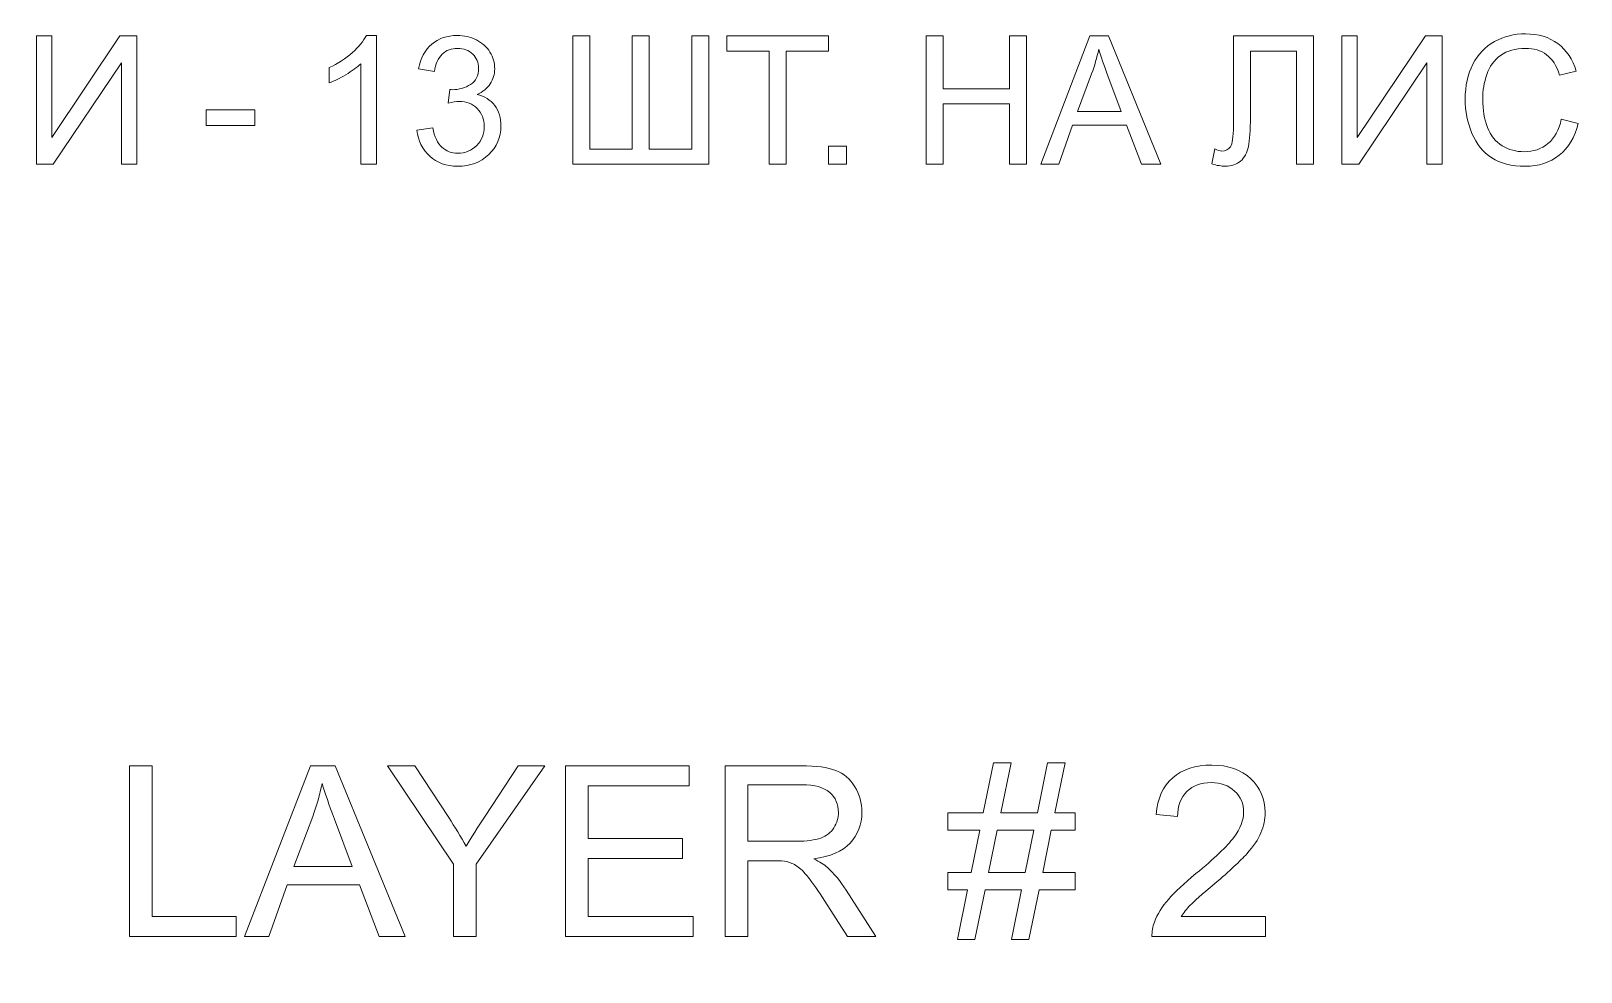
# Model space of a CAD drawing. Header units: millimetres. Extents: x -712 to 738, y -887 to 928.
# Drawn here: x -183.1 to -109.8, y 460.4 to 505 of the extents above; entities that cross this region are included whole.
import ezdxf

# ---------------------------------------------------------------- set-up
doc = ezdxf.new("R2010")
doc.units = ezdxf.units.MM
doc.header["$MEASUREMENT"] = 0
doc.layers.add('layer 1', color=7, linetype='Continuous')

msp = doc.modelspace()

# ---------------------------------------------------------------- linework, layer by layer
at = {"layer": 'layer 1', "lineweight": 9}
msp.add_open_spline([(-681.7377, -887.4186), (-681.7377, -887.4186), (706.7376, -887.4186), (706.7376, -887.4186), (706.7376, -887.4186), (723.657, -887.4186), (737.5, -873.5754), (737.5, -856.6561), (737.5, -856.6561), (737.5, -856.6561), (737.5, 556.8187), (737.5, 556.8187), (737.5, 556.8187), (737.5, 573.7381), (723.657, 587.5812), (706.7376, 587.5812), (706.7376, 587.5812), (706.7376, 587.5812), (-681.7377, 587.5812), (-681.7377, 587.5812), (-681.7377, 587.5812), (-698.657, 587.5812), (-712.5, 573.7381), (-712.5, 556.8187), (-712.5, 556.8187), (-712.5, 556.8187), (-712.5, -856.6561), (-712.5, -856.6561), (-712.5, -856.6561), (-712.5, -873.5754), (-698.657, -887.4186), (-681.7377, -887.4186)], degree=3, knots=[0, 0, 0, 0, 0.1111111, 0.1111111, 0.1111111, 0.1111111, 0.2222222, 0.2222222, 0.2222222, 0.2222222, 0.3333333, 0.3333333, 0.3333333, 0.3333333, 0.4444444, 0.4444444, 0.4444444, 0.4444444, 0.5555556, 0.5555556, 0.5555556, 0.5555556, 0.6666667, 0.6666667, 0.6666667, 0.6666667, 0.7777778, 0.7777778, 0.7777778, 0.7777778, 1, 1, 1, 1], dxfattribs=at)
at = {"layer": 'layer 1', "color": 250, "lineweight": 9}
for points, knots in [([(-182.8722, 504.7355), (-182.8722, 504.7355), (-182.1441, 504.7355), (-182.1441, 504.7355), (-182.1441, 504.7355), (-182.1441, 504.7355), (-182.1441, 499.9352), (-182.1441, 499.9352), (-182.1441, 499.9352), (-182.1441, 499.9352), (-178.917, 504.7355), (-178.917, 504.7355), (-178.917, 504.7355), (-178.917, 504.7355), (-178.1226, 504.7355), (-178.1226, 504.7355), (-178.1226, 504.7355), (-178.1226, 504.7355), (-178.1226, 498.6737), (-178.1226, 498.6737), (-178.1226, 498.6737), (-178.1226, 498.6737), (-178.8507, 498.6737), (-178.8507, 498.6737), (-178.8507, 498.6737), (-178.8507, 498.6737), (-178.8507, 503.4613), (-178.8507, 503.4613), (-178.8507, 503.4613), (-178.8507, 503.4613), (-182.0693, 498.6737), (-182.0693, 498.6737), (-182.0693, 498.6737), (-182.0693, 498.6737), (-182.8722, 498.6737), (-182.8722, 498.6737), (-182.8722, 498.6737), (-182.8722, 498.6737), (-182.8722, 504.7355), (-182.8722, 504.7355)], [0, 0, 0, 0, 0.0909091, 0.0909091, 0.0909091, 0.0909091, 0.1818182, 0.1818182, 0.1818182, 0.1818182, 0.2727273, 0.2727273, 0.2727273, 0.2727273, 0.3636364, 0.3636364, 0.3636364, 0.3636364, 0.4545455, 0.4545455, 0.4545455, 0.4545455, 0.5454545, 0.5454545, 0.5454545, 0.5454545, 0.6363636, 0.6363636, 0.6363636, 0.6363636, 0.7272727, 0.7272727, 0.7272727, 0.7272727, 0.8181818, 0.8181818, 0.8181818, 0.8181818, 1, 1, 1, 1]), ([(-166.7822, 498.6737), (-166.7822, 498.6737), (-167.5272, 498.6737), (-167.5272, 498.6737), (-167.5272, 498.6737), (-167.5272, 498.6737), (-167.5272, 503.4176), (-167.5272, 503.4176), (-167.5272, 503.4176), (-167.7064, 503.2454), (-167.942, 503.0747), (-168.2327, 502.904), (-168.2327, 502.904), (-168.5234, 502.7332), (-168.7858, 502.6048), (-169.0173, 502.5202), (-169.0173, 502.5202), (-169.0173, 502.5202), (-169.0173, 503.2398), (-169.0173, 503.2398), (-169.0173, 503.2398), (-168.601, 503.4345), (-168.2369, 503.6716), (-167.9251, 503.951), (-167.9251, 503.951), (-167.6133, 504.2289), (-167.3917, 504.4984), (-167.2619, 504.7609), (-167.2619, 504.7609), (-167.2619, 504.7609), (-166.7822, 504.7609), (-166.7822, 504.7609), (-166.7822, 504.7609), (-166.7822, 504.7609), (-166.7822, 498.6737), (-166.7822, 498.6737)], [0, 0, 0, 0, 0.1, 0.1, 0.1, 0.1, 0.2, 0.2, 0.2, 0.2, 0.3, 0.3, 0.3, 0.3, 0.4, 0.4, 0.4, 0.4, 0.5, 0.5, 0.5, 0.5, 0.6, 0.6, 0.6, 0.6, 0.7, 0.7, 0.7, 0.7, 0.8, 0.8, 0.8, 0.8, 1, 1, 1, 1]), ([(-164.8674, 500.2823), (-164.8674, 500.2823), (-164.1224, 500.3839), (-164.1224, 500.3839), (-164.1224, 500.3839), (-164.0363, 499.9606), (-163.8924, 499.6558), (-163.6878, 499.4695), (-163.6878, 499.4695), (-163.4832, 499.2833), (-163.232, 499.1901), (-162.9343, 499.1901), (-162.9343, 499.1901), (-162.5815, 499.1901), (-162.2838, 499.3115), (-162.0439, 499.5542), (-162.0439, 499.5542), (-161.8041, 499.7969), (-161.6841, 500.0974), (-161.6841, 500.4558), (-161.6841, 500.4558), (-161.6841, 500.7973), (-161.7956, 501.0795), (-162.02, 501.3025), (-162.02, 501.3025), (-162.2429, 501.524), (-162.5265, 501.6355), (-162.8722, 501.6355), (-162.8722, 501.6355), (-163.0133, 501.6355), (-163.1883, 501.6072), (-163.3985, 501.5522), (-163.3985, 501.5522), (-163.3985, 501.5522), (-163.3153, 502.2041), (-163.3153, 502.2041), (-163.3153, 502.2041), (-163.2659, 502.1985), (-163.225, 502.1956), (-163.1953, 502.1956), (-163.1953, 502.1956), (-162.8765, 502.1956), (-162.5914, 502.2789), (-162.336, 502.444), (-162.336, 502.444), (-162.082, 502.6091), (-161.955, 502.8631), (-161.955, 503.2059), (-161.955, 503.2059), (-161.955, 503.4783), (-162.0482, 503.704), (-162.233, 503.8832), (-162.233, 503.8832), (-162.4179, 504.0624), (-162.6563, 504.1513), (-162.9484, 504.1513), (-162.9484, 504.1513), (-163.2391, 504.1513), (-163.4804, 504.0596), (-163.6737, 503.8762), (-163.6737, 503.8762), (-163.867, 503.6927), (-163.9912, 503.4176), (-164.0462, 503.0507), (-164.0462, 503.0507), (-164.0462, 503.0507), (-164.7912, 503.1862), (-164.7912, 503.1862), (-164.7912, 503.1862), (-164.6995, 503.6857), (-164.4935, 504.0737), (-164.1704, 504.3489), (-164.1704, 504.3489), (-163.8487, 504.624), (-163.4465, 504.7609), (-162.9668, 504.7609), (-162.9668, 504.7609), (-162.6366, 504.7609), (-162.3318, 504.6903), (-162.0538, 504.5478), (-162.0538, 504.5478), (-161.7744, 504.4067), (-161.5614, 504.2134), (-161.4146, 503.9693), (-161.4146, 503.9693), (-161.2665, 503.7238), (-161.1931, 503.4642), (-161.1931, 503.189), (-161.1931, 503.189), (-161.1931, 502.928), (-161.2636, 502.6909), (-161.4033, 502.4764), (-161.4033, 502.4764), (-161.5444, 502.262), (-161.7533, 502.0912), (-162.0284, 501.9642), (-162.0284, 501.9642), (-161.67, 501.8824), (-161.392, 501.7102), (-161.1931, 501.4492), (-161.1931, 501.4492), (-160.9955, 501.1896), (-160.8968, 500.8622), (-160.8968, 500.4714), (-160.8968, 500.4714), (-160.8968, 499.9422), (-161.0901, 499.4921), (-161.4753, 499.1238), (-161.4753, 499.1238), (-161.8619, 498.7555), (-162.3501, 498.5721), (-162.9399, 498.5721), (-162.9399, 498.5721), (-163.4719, 498.5721), (-163.9136, 498.7316), (-164.2649, 499.049), (-164.2649, 499.049), (-164.6177, 499.3665), (-164.818, 499.7771), (-164.8674, 500.2823)], [0, 0, 0, 0, 0.0322581, 0.0322581, 0.0322581, 0.0322581, 0.0645161, 0.0645161, 0.0645161, 0.0645161, 0.0967742, 0.0967742, 0.0967742, 0.0967742, 0.1290323, 0.1290323, 0.1290323, 0.1290323, 0.1612903, 0.1612903, 0.1612903, 0.1612903, 0.1935484, 0.1935484, 0.1935484, 0.1935484, 0.2258065, 0.2258065, 0.2258065, 0.2258065, 0.2580645, 0.2580645, 0.2580645, 0.2580645, 0.2903226, 0.2903226, 0.2903226, 0.2903226, 0.3225806, 0.3225806, 0.3225806, 0.3225806, 0.3548387, 0.3548387, 0.3548387, 0.3548387, 0.3870968, 0.3870968, 0.3870968, 0.3870968, 0.4193548, 0.4193548, 0.4193548, 0.4193548, 0.4516129, 0.4516129, 0.4516129, 0.4516129, 0.483871, 0.483871, 0.483871, 0.483871, 0.516129, 0.516129, 0.516129, 0.516129, 0.5483871, 0.5483871, 0.5483871, 0.5483871, 0.5806452, 0.5806452, 0.5806452, 0.5806452, 0.6129032, 0.6129032, 0.6129032, 0.6129032, 0.6451613, 0.6451613, 0.6451613, 0.6451613, 0.6774194, 0.6774194, 0.6774194, 0.6774194, 0.7096774, 0.7096774, 0.7096774, 0.7096774, 0.7419355, 0.7419355, 0.7419355, 0.7419355, 0.7741935, 0.7741935, 0.7741935, 0.7741935, 0.8064516, 0.8064516, 0.8064516, 0.8064516, 0.8387097, 0.8387097, 0.8387097, 0.8387097, 0.8709677, 0.8709677, 0.8709677, 0.8709677, 0.9032258, 0.9032258, 0.9032258, 0.9032258, 0.9354839, 0.9354839, 0.9354839, 0.9354839, 1, 1, 1, 1]), ([(-157.4934, 504.7355), (-157.4934, 504.7355), (-156.6891, 504.7355), (-156.6891, 504.7355), (-156.6891, 504.7355), (-156.6891, 504.7355), (-156.6891, 499.3849), (-156.6891, 499.3849), (-156.6891, 499.3849), (-156.6891, 499.3849), (-154.6826, 499.3849), (-154.6826, 499.3849), (-154.6826, 499.3849), (-154.6826, 499.3849), (-154.6826, 504.7355), (-154.6826, 504.7355), (-154.6826, 504.7355), (-154.6826, 504.7355), (-153.8783, 504.7355), (-153.8783, 504.7355), (-153.8783, 504.7355), (-153.8783, 504.7355), (-153.8783, 499.3849), (-153.8783, 499.3849), (-153.8783, 499.3849), (-153.8783, 499.3849), (-151.8718, 499.3849), (-151.8718, 499.3849), (-151.8718, 499.3849), (-151.8718, 499.3849), (-151.8718, 504.7355), (-151.8718, 504.7355), (-151.8718, 504.7355), (-151.8718, 504.7355), (-151.0675, 504.7355), (-151.0675, 504.7355), (-151.0675, 504.7355), (-151.0675, 504.7355), (-151.0675, 498.6737), (-151.0675, 498.6737), (-151.0675, 498.6737), (-151.0675, 498.6737), (-157.4934, 498.6737), (-157.4934, 498.6737), (-157.4934, 498.6737), (-157.4934, 498.6737), (-157.4934, 504.7355), (-157.4934, 504.7355)], [0, 0, 0, 0, 0.0769231, 0.0769231, 0.0769231, 0.0769231, 0.1538462, 0.1538462, 0.1538462, 0.1538462, 0.2307692, 0.2307692, 0.2307692, 0.2307692, 0.3076923, 0.3076923, 0.3076923, 0.3076923, 0.3846154, 0.3846154, 0.3846154, 0.3846154, 0.4615385, 0.4615385, 0.4615385, 0.4615385, 0.5384615, 0.5384615, 0.5384615, 0.5384615, 0.6153846, 0.6153846, 0.6153846, 0.6153846, 0.6923077, 0.6923077, 0.6923077, 0.6923077, 0.7692308, 0.7692308, 0.7692308, 0.7692308, 0.8461538, 0.8461538, 0.8461538, 0.8461538, 1, 1, 1, 1]), ([(-148.2102, 498.6737), (-148.2102, 498.6737), (-148.2102, 504.0243), (-148.2102, 504.0243), (-148.2102, 504.0243), (-148.2102, 504.0243), (-150.2082, 504.0243), (-150.2082, 504.0243), (-150.2082, 504.0243), (-150.2082, 504.0243), (-150.2082, 504.7355), (-150.2082, 504.7355), (-150.2082, 504.7355), (-150.2082, 504.7355), (-145.4078, 504.7355), (-145.4078, 504.7355), (-145.4078, 504.7355), (-145.4078, 504.7355), (-145.4078, 504.0243), (-145.4078, 504.0243), (-145.4078, 504.0243), (-145.4078, 504.0243), (-147.4059, 504.0243), (-147.4059, 504.0243), (-147.4059, 504.0243), (-147.4059, 504.0243), (-147.4059, 498.6737), (-147.4059, 498.6737), (-147.4059, 498.6737), (-147.4059, 498.6737), (-148.2102, 498.6737), (-148.2102, 498.6737)], [0, 0, 0, 0, 0.1111111, 0.1111111, 0.1111111, 0.1111111, 0.2222222, 0.2222222, 0.2222222, 0.2222222, 0.3333333, 0.3333333, 0.3333333, 0.3333333, 0.4444444, 0.4444444, 0.4444444, 0.4444444, 0.5555556, 0.5555556, 0.5555556, 0.5555556, 0.6666667, 0.6666667, 0.6666667, 0.6666667, 0.7777778, 0.7777778, 0.7777778, 0.7777778, 1, 1, 1, 1]), ([(-140.7796, 498.6737), (-140.7796, 498.6737), (-140.7796, 504.7355), (-140.7796, 504.7355), (-140.7796, 504.7355), (-140.7796, 504.7355), (-139.9753, 504.7355), (-139.9753, 504.7355), (-139.9753, 504.7355), (-139.9753, 504.7355), (-139.9753, 502.238), (-139.9753, 502.238), (-139.9753, 502.238), (-139.9753, 502.238), (-136.8429, 502.238), (-136.8429, 502.238), (-136.8429, 502.238), (-136.8429, 502.238), (-136.8429, 504.7355), (-136.8429, 504.7355), (-136.8429, 504.7355), (-136.8429, 504.7355), (-136.0386, 504.7355), (-136.0386, 504.7355), (-136.0386, 504.7355), (-136.0386, 504.7355), (-136.0386, 498.6737), (-136.0386, 498.6737), (-136.0386, 498.6737), (-136.0386, 498.6737), (-136.8429, 498.6737), (-136.8429, 498.6737), (-136.8429, 498.6737), (-136.8429, 498.6737), (-136.8429, 501.5268), (-136.8429, 501.5268), (-136.8429, 501.5268), (-136.8429, 501.5268), (-139.9753, 501.5268), (-139.9753, 501.5268), (-139.9753, 501.5268), (-139.9753, 501.5268), (-139.9753, 498.6737), (-139.9753, 498.6737), (-139.9753, 498.6737), (-139.9753, 498.6737), (-140.7796, 498.6737), (-140.7796, 498.6737)], [0, 0, 0, 0, 0.0769231, 0.0769231, 0.0769231, 0.0769231, 0.1538462, 0.1538462, 0.1538462, 0.1538462, 0.2307692, 0.2307692, 0.2307692, 0.2307692, 0.3076923, 0.3076923, 0.3076923, 0.3076923, 0.3846154, 0.3846154, 0.3846154, 0.3846154, 0.4615385, 0.4615385, 0.4615385, 0.4615385, 0.5384615, 0.5384615, 0.5384615, 0.5384615, 0.6153846, 0.6153846, 0.6153846, 0.6153846, 0.6923077, 0.6923077, 0.6923077, 0.6923077, 0.7692308, 0.7692308, 0.7692308, 0.7692308, 0.8461538, 0.8461538, 0.8461538, 0.8461538, 1, 1, 1, 1]), ([(-135.3641, 498.6737), (-135.3641, 498.6737), (-133.0387, 504.7355), (-133.0387, 504.7355), (-133.0387, 504.7355), (-133.0387, 504.7355), (-132.1568, 504.7355), (-132.1568, 504.7355), (-132.1568, 504.7355), (-132.1568, 504.7355), (-129.6889, 498.6737), (-129.6889, 498.6737), (-129.6889, 498.6737), (-129.6889, 498.6737), (-130.6019, 498.6737), (-130.6019, 498.6737), (-130.6019, 498.6737), (-130.6019, 498.6737), (-131.3031, 500.5109), (-131.3031, 500.5109), (-131.3031, 500.5109), (-131.3031, 500.5109), (-133.8557, 500.5109), (-133.8557, 500.5109), (-133.8557, 500.5109), (-133.8557, 500.5109), (-134.5132, 498.6737), (-134.5132, 498.6737), (-134.5132, 498.6737), (-134.5132, 498.6737), (-135.3641, 498.6737), (-135.3641, 498.6737)], [0, 0, 0, 0, 0.1111111, 0.1111111, 0.1111111, 0.1111111, 0.2222222, 0.2222222, 0.2222222, 0.2222222, 0.3333333, 0.3333333, 0.3333333, 0.3333333, 0.4444444, 0.4444444, 0.4444444, 0.4444444, 0.5555556, 0.5555556, 0.5555556, 0.5555556, 0.6666667, 0.6666667, 0.6666667, 0.6666667, 0.7777778, 0.7777778, 0.7777778, 0.7777778, 1, 1, 1, 1]), ([(-126.2516, 504.7355), (-126.2516, 504.7355), (-122.4672, 504.7355), (-122.4672, 504.7355), (-122.4672, 504.7355), (-122.4672, 504.7355), (-122.4672, 498.6737), (-122.4672, 498.6737), (-122.4672, 498.6737), (-122.4672, 498.6737), (-123.2715, 498.6737), (-123.2715, 498.6737), (-123.2715, 498.6737), (-123.2715, 498.6737), (-123.2715, 504.0243), (-123.2715, 504.0243), (-123.2715, 504.0243), (-123.2715, 504.0243), (-125.4473, 504.0243), (-125.4473, 504.0243), (-125.4473, 504.0243), (-125.4473, 504.0243), (-125.4473, 500.9017), (-125.4473, 500.9017), (-125.4473, 500.9017), (-125.4473, 500.2668), (-125.4769, 499.8025), (-125.5362, 499.5076), (-125.5362, 499.5076), (-125.5955, 499.2113), (-125.721, 498.9827), (-125.9115, 498.8176), (-125.9115, 498.8176), (-126.102, 498.6539), (-126.3447, 498.5721), (-126.6368, 498.5721), (-126.6368, 498.5721), (-126.8146, 498.5721), (-127.0277, 498.6088), (-127.276, 498.6822), (-127.276, 498.6822), (-127.276, 498.6822), (-127.1321, 499.3933), (-127.1321, 499.3933), (-127.1321, 499.3933), (-127.0009, 499.3256), (-126.888, 499.2917), (-126.7948, 499.2917), (-126.7948, 499.2917), (-126.6142, 499.2917), (-126.4774, 499.3595), (-126.3871, 499.4963), (-126.3871, 499.4963), (-126.2967, 499.6332), (-126.2516, 499.9549), (-126.2516, 500.4629), (-126.2516, 500.4629), (-126.2516, 500.4629), (-126.2516, 504.7355), (-126.2516, 504.7355)], [0, 0, 0, 0, 0.0625, 0.0625, 0.0625, 0.0625, 0.125, 0.125, 0.125, 0.125, 0.1875, 0.1875, 0.1875, 0.1875, 0.25, 0.25, 0.25, 0.25, 0.3125, 0.3125, 0.3125, 0.3125, 0.375, 0.375, 0.375, 0.375, 0.4375, 0.4375, 0.4375, 0.4375, 0.5, 0.5, 0.5, 0.5, 0.5625, 0.5625, 0.5625, 0.5625, 0.625, 0.625, 0.625, 0.625, 0.6875, 0.6875, 0.6875, 0.6875, 0.75, 0.75, 0.75, 0.75, 0.8125, 0.8125, 0.8125, 0.8125, 0.875, 0.875, 0.875, 0.875, 1, 1, 1, 1]), ([(-121.1268, 504.7355), (-121.1268, 504.7355), (-120.3987, 504.7355), (-120.3987, 504.7355), (-120.3987, 504.7355), (-120.3987, 504.7355), (-120.3987, 499.9352), (-120.3987, 499.9352), (-120.3987, 499.9352), (-120.3987, 499.9352), (-117.1716, 504.7355), (-117.1716, 504.7355), (-117.1716, 504.7355), (-117.1716, 504.7355), (-116.3772, 504.7355), (-116.3772, 504.7355), (-116.3772, 504.7355), (-116.3772, 504.7355), (-116.3772, 498.6737), (-116.3772, 498.6737), (-116.3772, 498.6737), (-116.3772, 498.6737), (-117.1053, 498.6737), (-117.1053, 498.6737), (-117.1053, 498.6737), (-117.1053, 498.6737), (-117.1053, 503.4613), (-117.1053, 503.4613), (-117.1053, 503.4613), (-117.1053, 503.4613), (-120.3239, 498.6737), (-120.3239, 498.6737), (-120.3239, 498.6737), (-120.3239, 498.6737), (-121.1268, 498.6737), (-121.1268, 498.6737), (-121.1268, 498.6737), (-121.1268, 498.6737), (-121.1268, 504.7355), (-121.1268, 504.7355)], [0, 0, 0, 0, 0.0909091, 0.0909091, 0.0909091, 0.0909091, 0.1818182, 0.1818182, 0.1818182, 0.1818182, 0.2727273, 0.2727273, 0.2727273, 0.2727273, 0.3636364, 0.3636364, 0.3636364, 0.3636364, 0.4545455, 0.4545455, 0.4545455, 0.4545455, 0.5454545, 0.5454545, 0.5454545, 0.5454545, 0.6363636, 0.6363636, 0.6363636, 0.6363636, 0.7272727, 0.7272727, 0.7272727, 0.7272727, 0.8181818, 0.8181818, 0.8181818, 0.8181818, 1, 1, 1, 1]), ([(-110.7401, 500.8001), (-110.7401, 500.8001), (-109.9359, 500.5969), (-109.9359, 500.5969), (-109.9359, 500.5969), (-110.1038, 499.938), (-110.4057, 499.4371), (-110.8417, 499.0914), (-110.8417, 499.0914), (-111.2777, 498.7457), (-111.8111, 498.5721), (-112.4418, 498.5721), (-112.4418, 498.5721), (-113.0937, 498.5721), (-113.6243, 498.7047), (-114.0335, 498.9714), (-114.0335, 498.9714), (-114.4427, 499.2367), (-114.7531, 499.6219), (-114.9662, 500.1257), (-114.9662, 500.1257), (-115.1793, 500.6308), (-115.2865, 501.1712), (-115.2865, 501.7498), (-115.2865, 501.7498), (-115.2865, 502.3805), (-115.1666, 502.9308), (-114.9253, 503.4007), (-114.9253, 503.4007), (-114.684, 503.8705), (-114.3411, 504.2275), (-113.8966, 504.4716), (-113.8966, 504.4716), (-113.4521, 504.7157), (-112.9625, 504.8371), (-112.4291, 504.8371), (-112.4291, 504.8371), (-111.8224, 504.8371), (-111.313, 504.6833), (-110.901, 504.3743), (-110.901, 504.3743), (-110.4876, 504.0653), (-110.1997, 503.6321), (-110.0374, 503.0733), (-110.0374, 503.0733), (-110.0374, 503.0733), (-110.8248, 502.887), (-110.8248, 502.887), (-110.8248, 502.887), (-110.9645, 503.3273), (-111.1691, 503.649), (-111.4358, 503.8494), (-111.4358, 503.8494), (-111.7025, 504.0511), (-112.0383, 504.1513), (-112.4433, 504.1513), (-112.4433, 504.1513), (-112.9075, 504.1513), (-113.2969, 504.0399), (-113.6088, 503.8169), (-113.6088, 503.8169), (-113.9206, 503.594), (-114.1407, 503.2934), (-114.2663, 502.9181), (-114.2663, 502.9181), (-114.3933, 502.5413), (-114.4568, 502.1533), (-114.4568, 501.754), (-114.4568, 501.754), (-114.4568, 501.239), (-114.382, 500.7888), (-114.2324, 500.405), (-114.2324, 500.405), (-114.0829, 500.0198), (-113.8501, 499.7334), (-113.534, 499.5429), (-113.534, 499.5429), (-113.2179, 499.3524), (-112.8764, 499.2579), (-112.5082, 499.2579), (-112.5082, 499.2579), (-112.0595, 499.2579), (-111.6813, 499.3877), (-111.3709, 499.6459), (-111.3709, 499.6459), (-111.0604, 499.9055), (-110.8502, 500.2893), (-110.7401, 500.8001)], [0, 0, 0, 0, 0.0434783, 0.0434783, 0.0434783, 0.0434783, 0.0869565, 0.0869565, 0.0869565, 0.0869565, 0.1304348, 0.1304348, 0.1304348, 0.1304348, 0.173913, 0.173913, 0.173913, 0.173913, 0.2173913, 0.2173913, 0.2173913, 0.2173913, 0.2608696, 0.2608696, 0.2608696, 0.2608696, 0.3043478, 0.3043478, 0.3043478, 0.3043478, 0.3478261, 0.3478261, 0.3478261, 0.3478261, 0.3913043, 0.3913043, 0.3913043, 0.3913043, 0.4347826, 0.4347826, 0.4347826, 0.4347826, 0.4782609, 0.4782609, 0.4782609, 0.4782609, 0.5217391, 0.5217391, 0.5217391, 0.5217391, 0.5652174, 0.5652174, 0.5652174, 0.5652174, 0.6086957, 0.6086957, 0.6086957, 0.6086957, 0.6521739, 0.6521739, 0.6521739, 0.6521739, 0.6956522, 0.6956522, 0.6956522, 0.6956522, 0.7391304, 0.7391304, 0.7391304, 0.7391304, 0.7826087, 0.7826087, 0.7826087, 0.7826087, 0.826087, 0.826087, 0.826087, 0.826087, 0.8695652, 0.8695652, 0.8695652, 0.8695652, 0.9130435, 0.9130435, 0.9130435, 0.9130435, 1, 1, 1, 1]), ([(-133.6201, 501.1628), (-133.6201, 501.1628), (-131.5543, 501.1628), (-131.5543, 501.1628), (-131.5543, 501.1628), (-131.5543, 501.1628), (-132.1865, 502.8433), (-132.1865, 502.8433), (-132.1865, 502.8433), (-132.3769, 503.3541), (-132.5209, 503.776), (-132.6211, 504.109), (-132.6211, 504.109), (-132.7043, 503.7139), (-132.8158, 503.3259), (-132.9555, 502.9421), (-132.9555, 502.9421), (-132.9555, 502.9421), (-133.6201, 501.1628), (-133.6201, 501.1628)], [0, 0, 0, 0, 0.1666667, 0.1666667, 0.1666667, 0.1666667, 0.3333333, 0.3333333, 0.3333333, 0.3333333, 0.5, 0.5, 0.5, 0.5, 0.6666667, 0.6666667, 0.6666667, 0.6666667, 1, 1, 1, 1]), ([(-174.8405, 500.4939), (-174.8405, 500.4939), (-174.8405, 501.239), (-174.8405, 501.239), (-174.8405, 501.239), (-174.8405, 501.239), (-172.5377, 501.239), (-172.5377, 501.239), (-172.5377, 501.239), (-172.5377, 501.239), (-172.5377, 500.4939), (-172.5377, 500.4939), (-172.5377, 500.4939), (-172.5377, 500.4939), (-174.8405, 500.4939), (-174.8405, 500.4939)], [0, 0, 0, 0, 0.2, 0.2, 0.2, 0.2, 0.4, 0.4, 0.4, 0.4, 0.6, 0.6, 0.6, 0.6, 1, 1, 1, 1]), ([(-145.3994, 498.6737), (-145.3994, 498.6737), (-145.3994, 499.5203), (-145.3994, 499.5203), (-145.3994, 499.5203), (-145.3994, 499.5203), (-144.5528, 499.5203), (-144.5528, 499.5203), (-144.5528, 499.5203), (-144.5528, 499.5203), (-144.5528, 498.6737), (-144.5528, 498.6737), (-144.5528, 498.6737), (-144.5528, 498.6737), (-145.3994, 498.6737), (-145.3994, 498.6737)], [0, 0, 0, 0, 0.2, 0.2, 0.2, 0.2, 0.4, 0.4, 0.4, 0.4, 0.6, 0.6, 0.6, 0.6, 1, 1, 1, 1]), ([(-178.4726, 462.1163), (-178.4726, 462.1163), (-178.4726, 470.1992), (-178.4726, 470.1992), (-178.4726, 470.1992), (-178.4726, 470.1992), (-177.3972, 470.1992), (-177.3972, 470.1992), (-177.3972, 470.1992), (-177.3972, 470.1992), (-177.3972, 463.0646), (-177.3972, 463.0646), (-177.3972, 463.0646), (-177.3972, 463.0646), (-173.4126, 463.0646), (-173.4126, 463.0646), (-173.4126, 463.0646), (-173.4126, 463.0646), (-173.4126, 462.1163), (-173.4126, 462.1163), (-173.4126, 462.1163), (-173.4126, 462.1163), (-178.4726, 462.1163), (-178.4726, 462.1163)], [0, 0, 0, 0, 0.1428571, 0.1428571, 0.1428571, 0.1428571, 0.2857143, 0.2857143, 0.2857143, 0.2857143, 0.4285714, 0.4285714, 0.4285714, 0.4285714, 0.5714286, 0.5714286, 0.5714286, 0.5714286, 0.7142857, 0.7142857, 0.7142857, 0.7142857, 1, 1, 1, 1]), ([(-173.0201, 462.1163), (-173.0201, 462.1163), (-169.9109, 470.1992), (-169.9109, 470.1992), (-169.9109, 470.1992), (-169.9109, 470.1992), (-168.7317, 470.1992), (-168.7317, 470.1992), (-168.7317, 470.1992), (-168.7317, 470.1992), (-165.432, 462.1163), (-165.432, 462.1163), (-165.432, 462.1163), (-165.432, 462.1163), (-166.6526, 462.1163), (-166.6526, 462.1163), (-166.6526, 462.1163), (-166.6526, 462.1163), (-167.5903, 464.566), (-167.5903, 464.566), (-167.5903, 464.566), (-167.5903, 464.566), (-171.0033, 464.566), (-171.0033, 464.566), (-171.0033, 464.566), (-171.0033, 464.566), (-171.8825, 462.1163), (-171.8825, 462.1163), (-171.8825, 462.1163), (-171.8825, 462.1163), (-173.0201, 462.1163), (-173.0201, 462.1163)], [0, 0, 0, 0, 0.1111111, 0.1111111, 0.1111111, 0.1111111, 0.2222222, 0.2222222, 0.2222222, 0.2222222, 0.3333333, 0.3333333, 0.3333333, 0.3333333, 0.4444444, 0.4444444, 0.4444444, 0.4444444, 0.5555556, 0.5555556, 0.5555556, 0.5555556, 0.6666667, 0.6666667, 0.6666667, 0.6666667, 0.7777778, 0.7777778, 0.7777778, 0.7777778, 1, 1, 1, 1]), ([(-163.136, 462.1163), (-163.136, 462.1163), (-163.136, 465.5406), (-163.136, 465.5406), (-163.136, 465.5406), (-163.136, 465.5406), (-166.2603, 470.1992), (-166.2603, 470.1992), (-166.2603, 470.1992), (-166.2603, 470.1992), (-164.9698, 470.1992), (-164.9698, 470.1992), (-164.9698, 470.1992), (-164.9698, 470.1992), (-163.368, 467.7532), (-163.368, 467.7532), (-163.368, 467.7532), (-163.0699, 467.2998), (-162.7925, 466.8463), (-162.5397, 466.3929), (-162.5397, 466.3929), (-162.2927, 466.8162), (-161.9926, 467.2904), (-161.6436, 467.8172), (-161.6436, 467.8172), (-161.6436, 467.8172), (-160.0739, 470.1992), (-160.0739, 470.1992), (-160.0739, 470.1992), (-160.0739, 470.1992), (-158.823, 470.1992), (-158.823, 470.1992), (-158.823, 470.1992), (-158.823, 470.1992), (-162.0605, 465.5406), (-162.0605, 465.5406), (-162.0605, 465.5406), (-162.0605, 465.5406), (-162.0605, 462.1163), (-162.0605, 462.1163), (-162.0605, 462.1163), (-162.0605, 462.1163), (-163.136, 462.1163), (-163.136, 462.1163)], [0, 0, 0, 0, 0.0833333, 0.0833333, 0.0833333, 0.0833333, 0.1666667, 0.1666667, 0.1666667, 0.1666667, 0.25, 0.25, 0.25, 0.25, 0.3333333, 0.3333333, 0.3333333, 0.3333333, 0.4166667, 0.4166667, 0.4166667, 0.4166667, 0.5, 0.5, 0.5, 0.5, 0.5833333, 0.5833333, 0.5833333, 0.5833333, 0.6666667, 0.6666667, 0.6666667, 0.6666667, 0.75, 0.75, 0.75, 0.75, 0.8333333, 0.8333333, 0.8333333, 0.8333333, 1, 1, 1, 1]), ([(-157.8477, 462.1163), (-157.8477, 462.1163), (-157.8477, 470.1992), (-157.8477, 470.1992), (-157.8477, 470.1992), (-157.8477, 470.1992), (-151.9952, 470.1992), (-151.9952, 470.1992), (-151.9952, 470.1992), (-151.9952, 470.1992), (-151.9952, 469.2509), (-151.9952, 469.2509), (-151.9952, 469.2509), (-151.9952, 469.2509), (-156.7722, 469.2509), (-156.7722, 469.2509), (-156.7722, 469.2509), (-156.7722, 469.2509), (-156.7722, 466.7673), (-156.7722, 466.7673), (-156.7722, 466.7673), (-156.7722, 466.7673), (-152.3008, 466.7673), (-152.3008, 466.7673), (-152.3008, 466.7673), (-152.3008, 466.7673), (-152.3008, 465.8191), (-152.3008, 465.8191), (-152.3008, 465.8191), (-152.3008, 465.8191), (-156.7722, 465.8191), (-156.7722, 465.8191), (-156.7722, 465.8191), (-156.7722, 465.8191), (-156.7722, 463.0646), (-156.7722, 463.0646), (-156.7722, 463.0646), (-156.7722, 463.0646), (-151.8028, 463.0646), (-151.8028, 463.0646), (-151.8028, 463.0646), (-151.8028, 463.0646), (-151.8028, 462.1163), (-151.8028, 462.1163), (-151.8028, 462.1163), (-151.8028, 462.1163), (-157.8477, 462.1163), (-157.8477, 462.1163)], [0, 0, 0, 0, 0.0769231, 0.0769231, 0.0769231, 0.0769231, 0.1538462, 0.1538462, 0.1538462, 0.1538462, 0.2307692, 0.2307692, 0.2307692, 0.2307692, 0.3076923, 0.3076923, 0.3076923, 0.3076923, 0.3846154, 0.3846154, 0.3846154, 0.3846154, 0.4615385, 0.4615385, 0.4615385, 0.4615385, 0.5384615, 0.5384615, 0.5384615, 0.5384615, 0.6153846, 0.6153846, 0.6153846, 0.6153846, 0.6923077, 0.6923077, 0.6923077, 0.6923077, 0.7692308, 0.7692308, 0.7692308, 0.7692308, 0.8461538, 0.8461538, 0.8461538, 0.8461538, 1, 1, 1, 1]), ([(-150.2972, 462.1163), (-150.2972, 462.1163), (-150.2972, 470.1992), (-150.2972, 470.1992), (-150.2972, 470.1992), (-150.2972, 470.1992), (-146.705, 470.1992), (-146.705, 470.1992), (-146.705, 470.1992), (-145.9824, 470.1992), (-145.4334, 470.1258), (-145.058, 469.9809), (-145.058, 469.9809), (-144.6825, 469.836), (-144.3825, 469.5801), (-144.158, 469.2133), (-144.158, 469.2133), (-143.9335, 468.8464), (-143.8222, 468.44), (-143.8222, 467.9959), (-143.8222, 467.9959), (-143.8222, 467.4221), (-144.009, 466.9385), (-144.3806, 466.5453), (-144.3806, 466.5453), (-144.7523, 466.1521), (-145.3259, 465.9037), (-146.1031, 465.7965), (-146.1031, 465.7965), (-145.8183, 465.661), (-145.6032, 465.5255), (-145.4561, 465.3938), (-145.4561, 465.3938), (-145.1429, 465.1079), (-144.8467, 464.7485), (-144.5693, 464.3176), (-144.5693, 464.3176), (-144.5693, 464.3176), (-143.1676, 462.1163), (-143.1676, 462.1163), (-143.1676, 462.1163), (-143.1676, 462.1163), (-144.5071, 462.1163), (-144.5071, 462.1163), (-144.5071, 462.1163), (-144.5071, 462.1163), (-145.5787, 463.7983), (-145.5787, 463.7983), (-145.5787, 463.7983), (-145.89, 464.2857), (-146.1485, 464.6563), (-146.3503, 464.9141), (-146.3503, 464.9141), (-146.5541, 465.1718), (-146.7352, 465.3506), (-146.8956, 465.4541), (-146.8956, 465.4541), (-147.0541, 465.5557), (-147.2182, 465.6271), (-147.3843, 465.6685), (-147.3843, 465.6685), (-147.505, 465.693), (-147.703, 465.7062), (-147.9804, 465.7062), (-147.9804, 465.7062), (-147.9804, 465.7062), (-149.2218, 465.7062), (-149.2218, 465.7062), (-149.2218, 465.7062), (-149.2218, 465.7062), (-149.2218, 462.1163), (-149.2218, 462.1163), (-149.2218, 462.1163), (-149.2218, 462.1163), (-150.2972, 462.1163), (-150.2972, 462.1163)], [0, 0, 0, 0, 0.05, 0.05, 0.05, 0.05, 0.1, 0.1, 0.1, 0.1, 0.15, 0.15, 0.15, 0.15, 0.2, 0.2, 0.2, 0.2, 0.25, 0.25, 0.25, 0.25, 0.3, 0.3, 0.3, 0.3, 0.35, 0.35, 0.35, 0.35, 0.4, 0.4, 0.4, 0.4, 0.45, 0.45, 0.45, 0.45, 0.5, 0.5, 0.5, 0.5, 0.55, 0.55, 0.55, 0.55, 0.6, 0.6, 0.6, 0.6, 0.65, 0.65, 0.65, 0.65, 0.7, 0.7, 0.7, 0.7, 0.75, 0.75, 0.75, 0.75, 0.8, 0.8, 0.8, 0.8, 0.85, 0.85, 0.85, 0.85, 0.9, 0.9, 0.9, 0.9, 1, 1, 1, 1]), ([(-139.3056, 461.9808), (-139.3056, 461.9808), (-138.8245, 464.3289), (-138.8245, 464.3289), (-138.8245, 464.3289), (-138.8245, 464.3289), (-139.7583, 464.3289), (-139.7583, 464.3289), (-139.7583, 464.3289), (-139.7583, 464.3289), (-139.7583, 465.153), (-139.7583, 465.153), (-139.7583, 465.153), (-139.7583, 465.153), (-138.6565, 465.153), (-138.6565, 465.153), (-138.6565, 465.153), (-138.6565, 465.153), (-138.2471, 467.1511), (-138.2471, 467.1511), (-138.2471, 467.1511), (-138.2471, 467.1511), (-139.7583, 467.1511), (-139.7583, 467.1511), (-139.7583, 467.1511), (-139.7583, 467.1511), (-139.7583, 467.9752), (-139.7583, 467.9752), (-139.7583, 467.9752), (-139.7583, 467.9752), (-138.0792, 467.9752), (-138.0792, 467.9752), (-138.0792, 467.9752), (-138.0792, 467.9752), (-137.5962, 470.3346), (-137.5962, 470.3346), (-137.5962, 470.3346), (-137.5962, 470.3346), (-136.7661, 470.3346), (-136.7661, 470.3346), (-136.7661, 470.3346), (-136.7661, 470.3346), (-137.249, 467.9752), (-137.249, 467.9752), (-137.249, 467.9752), (-137.249, 467.9752), (-135.5228, 467.9752), (-135.5228, 467.9752), (-135.5228, 467.9752), (-135.5228, 467.9752), (-135.0398, 470.3346), (-135.0398, 470.3346), (-135.0398, 470.3346), (-135.0398, 470.3346), (-134.2116, 470.3346), (-134.2116, 470.3346), (-134.2116, 470.3346), (-134.2116, 470.3346), (-134.6945, 467.9752), (-134.6945, 467.9752), (-134.6945, 467.9752), (-134.6945, 467.9752), (-133.7361, 467.9752), (-133.7361, 467.9752), (-133.7361, 467.9752), (-133.7361, 467.9752), (-133.7361, 467.1511), (-133.7361, 467.1511), (-133.7361, 467.1511), (-133.7361, 467.1511), (-134.8625, 467.1511), (-134.8625, 467.1511), (-134.8625, 467.1511), (-134.8625, 467.1511), (-135.2718, 465.153), (-135.2718, 465.153), (-135.2718, 465.153), (-135.2718, 465.153), (-133.7361, 465.153), (-133.7361, 465.153), (-133.7361, 465.153), (-133.7361, 465.153), (-133.7361, 464.3289), (-133.7361, 464.3289), (-133.7361, 464.3289), (-133.7361, 464.3289), (-135.4398, 464.3289), (-135.4398, 464.3289), (-135.4398, 464.3289), (-135.4398, 464.3289), (-135.9209, 461.9808), (-135.9209, 461.9808), (-135.9209, 461.9808), (-135.9209, 461.9808), (-136.751, 461.9808), (-136.751, 461.9808), (-136.751, 461.9808), (-136.751, 461.9808), (-136.2699, 464.3289), (-136.2699, 464.3289), (-136.2699, 464.3289), (-136.2699, 464.3289), (-137.9962, 464.3289), (-137.9962, 464.3289), (-137.9962, 464.3289), (-137.9962, 464.3289), (-138.4773, 461.9808), (-138.4773, 461.9808), (-138.4773, 461.9808), (-138.4773, 461.9808), (-139.3056, 461.9808), (-139.3056, 461.9808)], [0, 0, 0, 0, 0.0344828, 0.0344828, 0.0344828, 0.0344828, 0.0689655, 0.0689655, 0.0689655, 0.0689655, 0.1034483, 0.1034483, 0.1034483, 0.1034483, 0.137931, 0.137931, 0.137931, 0.137931, 0.1724138, 0.1724138, 0.1724138, 0.1724138, 0.2068966, 0.2068966, 0.2068966, 0.2068966, 0.2413793, 0.2413793, 0.2413793, 0.2413793, 0.2758621, 0.2758621, 0.2758621, 0.2758621, 0.3103448, 0.3103448, 0.3103448, 0.3103448, 0.3448276, 0.3448276, 0.3448276, 0.3448276, 0.3793103, 0.3793103, 0.3793103, 0.3793103, 0.4137931, 0.4137931, 0.4137931, 0.4137931, 0.4482759, 0.4482759, 0.4482759, 0.4482759, 0.4827586, 0.4827586, 0.4827586, 0.4827586, 0.5172414, 0.5172414, 0.5172414, 0.5172414, 0.5517241, 0.5517241, 0.5517241, 0.5517241, 0.5862069, 0.5862069, 0.5862069, 0.5862069, 0.6206897, 0.6206897, 0.6206897, 0.6206897, 0.6551724, 0.6551724, 0.6551724, 0.6551724, 0.6896552, 0.6896552, 0.6896552, 0.6896552, 0.7241379, 0.7241379, 0.7241379, 0.7241379, 0.7586207, 0.7586207, 0.7586207, 0.7586207, 0.7931034, 0.7931034, 0.7931034, 0.7931034, 0.8275862, 0.8275862, 0.8275862, 0.8275862, 0.862069, 0.862069, 0.862069, 0.862069, 0.8965517, 0.8965517, 0.8965517, 0.8965517, 0.9310345, 0.9310345, 0.9310345, 0.9310345, 1, 1, 1, 1]), ([(-124.7368, 463.0646), (-124.7368, 463.0646), (-124.7368, 462.1163), (-124.7368, 462.1163), (-124.7368, 462.1163), (-124.7368, 462.1163), (-130.1024, 462.1163), (-130.1024, 462.1163), (-130.1024, 462.1163), (-130.11, 462.3552), (-130.0703, 462.5848), (-129.9855, 462.8068), (-129.9855, 462.8068), (-129.8477, 463.1699), (-129.627, 463.5293), (-129.3233, 463.8811), (-129.3233, 463.8811), (-129.0196, 464.233), (-128.5856, 464.6394), (-128.0214, 465.1003), (-128.0214, 465.1003), (-127.1442, 465.8209), (-126.548, 466.391), (-126.2367, 466.8125), (-126.2367, 466.8125), (-125.9235, 467.2339), (-125.7669, 467.6328), (-125.7669, 468.0091), (-125.7669, 468.0091), (-125.7669, 468.4023), (-125.9084, 468.7335), (-126.1914, 469.0044), (-126.1914, 469.0044), (-126.4744, 469.2735), (-126.8442, 469.4089), (-127.2988, 469.4089), (-127.2988, 469.4089), (-127.78, 469.4089), (-128.1648, 469.2659), (-128.4535, 468.98), (-128.4535, 468.98), (-128.7422, 468.6958), (-128.8874, 468.3007), (-128.8912, 467.7946), (-128.8912, 467.7946), (-128.8912, 467.7946), (-129.91, 467.8962), (-129.91, 467.8962), (-129.91, 467.8962), (-129.8402, 468.6563), (-129.5761, 469.2358), (-129.1195, 469.6347), (-129.1195, 469.6347), (-128.6611, 470.0336), (-128.0479, 470.233), (-127.2763, 470.233), (-127.2763, 470.233), (-126.4989, 470.233), (-125.882, 470.0185), (-125.4292, 469.5877), (-125.4292, 469.5877), (-124.9746, 469.1568), (-124.7481, 468.6225), (-124.7481, 467.9865), (-124.7481, 467.9865), (-124.7481, 467.6629), (-124.8141, 467.3449), (-124.9481, 467.0326), (-124.9481, 467.0326), (-125.0802, 466.7184), (-125.3009, 466.3891), (-125.6084, 466.043), (-125.6084, 466.043), (-125.9179, 465.6986), (-126.4292, 465.2226), (-127.1423, 464.6206), (-127.1423, 464.6206), (-127.7404, 464.1201), (-128.1252, 463.7814), (-128.2951, 463.6027), (-128.2951, 463.6027), (-128.4648, 463.4239), (-128.6044, 463.2452), (-128.7157, 463.0646), (-128.7157, 463.0646), (-128.7157, 463.0646), (-124.7368, 463.0646), (-124.7368, 463.0646)], [0, 0, 0, 0, 0.0434783, 0.0434783, 0.0434783, 0.0434783, 0.0869565, 0.0869565, 0.0869565, 0.0869565, 0.1304348, 0.1304348, 0.1304348, 0.1304348, 0.173913, 0.173913, 0.173913, 0.173913, 0.2173913, 0.2173913, 0.2173913, 0.2173913, 0.2608696, 0.2608696, 0.2608696, 0.2608696, 0.3043478, 0.3043478, 0.3043478, 0.3043478, 0.3478261, 0.3478261, 0.3478261, 0.3478261, 0.3913043, 0.3913043, 0.3913043, 0.3913043, 0.4347826, 0.4347826, 0.4347826, 0.4347826, 0.4782609, 0.4782609, 0.4782609, 0.4782609, 0.5217391, 0.5217391, 0.5217391, 0.5217391, 0.5652174, 0.5652174, 0.5652174, 0.5652174, 0.6086957, 0.6086957, 0.6086957, 0.6086957, 0.6521739, 0.6521739, 0.6521739, 0.6521739, 0.6956522, 0.6956522, 0.6956522, 0.6956522, 0.7391304, 0.7391304, 0.7391304, 0.7391304, 0.7826087, 0.7826087, 0.7826087, 0.7826087, 0.826087, 0.826087, 0.826087, 0.826087, 0.8695652, 0.8695652, 0.8695652, 0.8695652, 0.9130435, 0.9130435, 0.9130435, 0.9130435, 1, 1, 1, 1]), ([(-170.6882, 465.4352), (-170.6882, 465.4352), (-167.9261, 465.4352), (-167.9261, 465.4352), (-167.9261, 465.4352), (-167.9261, 465.4352), (-168.7713, 467.6761), (-168.7713, 467.6761), (-168.7713, 467.6761), (-169.026, 468.3572), (-169.2185, 468.9197), (-169.3524, 469.3638), (-169.3524, 469.3638), (-169.4637, 468.837), (-169.6129, 468.3196), (-169.7996, 467.8078), (-169.7996, 467.8078), (-169.7996, 467.8078), (-170.6882, 465.4352), (-170.6882, 465.4352)], [0, 0, 0, 0, 0.1666667, 0.1666667, 0.1666667, 0.1666667, 0.3333333, 0.3333333, 0.3333333, 0.3333333, 0.5, 0.5, 0.5, 0.5, 0.6666667, 0.6666667, 0.6666667, 0.6666667, 1, 1, 1, 1]), ([(-149.2218, 466.6319), (-149.2218, 466.6319), (-146.9201, 466.6319), (-146.9201, 466.6319), (-146.9201, 466.6319), (-146.4295, 466.6319), (-146.0485, 466.6827), (-145.773, 466.7843), (-145.773, 466.7843), (-145.4976, 466.884), (-145.2881, 467.0458), (-145.1466, 467.2697), (-145.1466, 467.2697), (-145.0032, 467.4917), (-144.9315, 467.7325), (-144.9315, 467.9941), (-144.9315, 467.9941), (-144.9315, 468.376), (-145.0693, 468.6921), (-145.3467, 468.9386), (-145.3467, 468.9386), (-145.6239, 469.185), (-146.0616, 469.3073), (-146.6598, 469.3073), (-146.6598, 469.3073), (-146.6598, 469.3073), (-149.2218, 469.3073), (-149.2218, 469.3073), (-149.2218, 469.3073), (-149.2218, 469.3073), (-149.2218, 466.6319), (-149.2218, 466.6319)], [0, 0, 0, 0, 0.1111111, 0.1111111, 0.1111111, 0.1111111, 0.2222222, 0.2222222, 0.2222222, 0.2222222, 0.3333333, 0.3333333, 0.3333333, 0.3333333, 0.4444444, 0.4444444, 0.4444444, 0.4444444, 0.5555556, 0.5555556, 0.5555556, 0.5555556, 0.6666667, 0.6666667, 0.6666667, 0.6666667, 0.7777778, 0.7777778, 0.7777778, 0.7777778, 1, 1, 1, 1]), ([(-137.8283, 465.153), (-137.8283, 465.153), (-136.102, 465.153), (-136.102, 465.153), (-136.102, 465.153), (-136.102, 465.153), (-135.6926, 467.1511), (-135.6926, 467.1511), (-135.6926, 467.1511), (-135.6926, 467.1511), (-137.4189, 467.1511), (-137.4189, 467.1511), (-137.4189, 467.1511), (-137.4189, 467.1511), (-137.8283, 465.153), (-137.8283, 465.153)], [0, 0, 0, 0, 0.2, 0.2, 0.2, 0.2, 0.4, 0.4, 0.4, 0.4, 0.6, 0.6, 0.6, 0.6, 1, 1, 1, 1])]:
    msp.add_open_spline(points, degree=3, knots=knots, dxfattribs=at)

doc.saveas('drawing.dxf')
